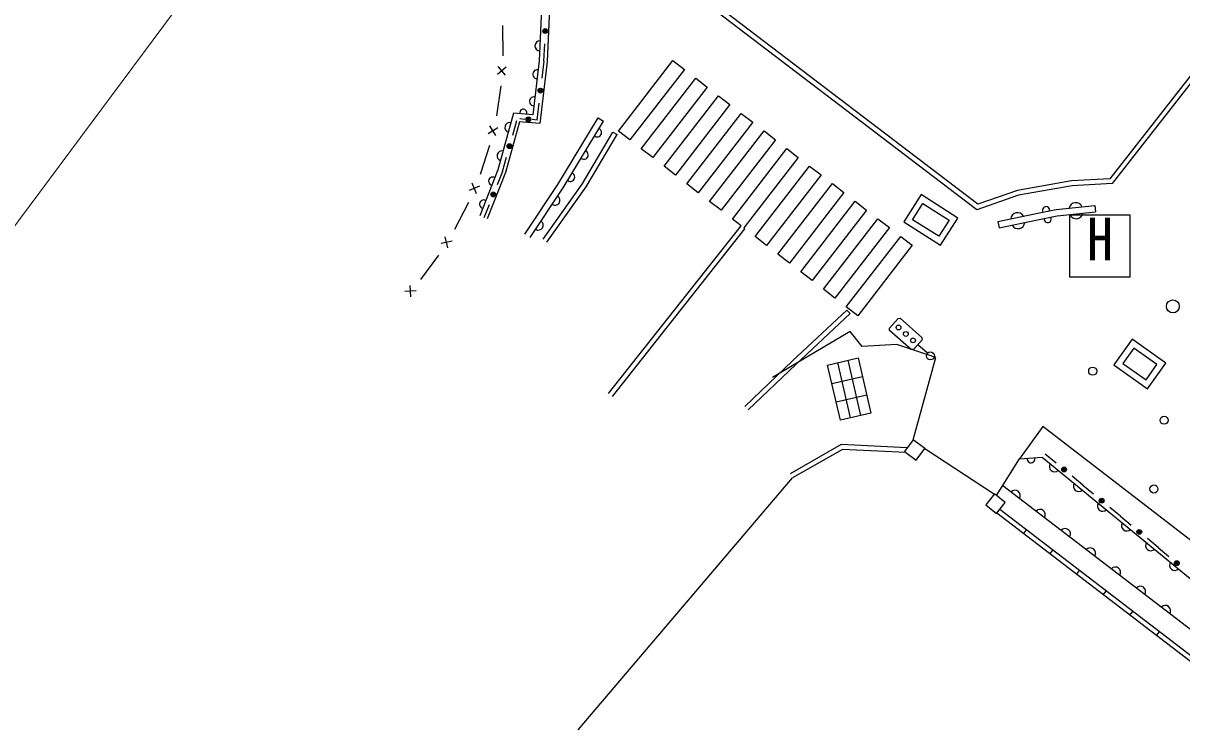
# Model space of a CAD drawing. Units: millimetres, scale not verified. Extents: x 40000 to 680000, y 20000 to 380000.
# Drawn here: x 85259 to 121267, y 269367 to 291321 of the extents above; entities that cross this region are included whole.
import ezdxf
from ezdxf.enums import TextEntityAlignment as Align

# ---------------------------------------------------------------- set-up
doc = ezdxf.new("R2010")
doc.units = ezdxf.units.MM
doc.header["$LTSCALE"] = 1000
for name, color, linetype, lineweight in [('M-BGD', 7, 'Continuous', 25), ('M-BGD-EXST', 7, 'Continuous', 25), ('M-STR-HTXT', 7, 'Continuous', 13), ('M-STR-STRC', 7, 'Continuous', 25)]:
    doc.layers.add(name, color=color, linetype=linetype, lineweight=lineweight)
doc.styles.add('ＭＳ ゴシック', font='')
doc.styles.get('ＭＳ ゴシック').set_extended_font_data('MS Gothic')

msp = doc.modelspace()

# ---------------------------------------------------------------- linework, layer by layer
at = {"layer": 'M-BGD'}
for p, q in [((100157, 291254), (100169, 290311)), ((101444, 290139), (101467, 290675)), ((100270, 289957), (100004, 289724)), ((100253, 289707), (100021, 289974)), ((101444, 290139), (101382, 289617)), ((100105, 289370), (99964, 288438)), ((101228, 288312), (101290, 288834)), ((100007, 288072), (99706, 287886)), ((99949, 287829), (99763, 288129)), ((100589, 288284), (100465, 287835)), ((100694, 288357), (100846, 288344)), ((101228, 288312), (101075, 288325)), ((103124, 288377), (103296, 288273)), ((99748, 287520), (99459, 286623)), ((100155, 286713), (100279, 287162)), ((100155, 286713), (99993, 286304)), ((99346, 286024), (99211, 286351)), ((99442, 286255), (99115, 286120)), ((113162, 285997), (112625, 285154)), ((114309, 285266), (113162, 285997)), ((99098, 285752), (98667, 284913)), ((99587, 285281), (99749, 285690)), ((118564, 285656), (118584, 285457)), ((113772, 284423), (114309, 285266)), ((112625, 285154), (113772, 284423)), ((115550, 285156), (115592, 284961)), ((98590, 284553), (98246, 284473)), ((98458, 284341), (98378, 284685)), ((98169, 284112), (97609, 283355)), ((97309, 282822), (97285, 283175)), ((97473, 283010), (97121, 282986)), ((119726, 281503), (119158, 280704)), ((120769, 280761), (119726, 281503)), ((110259, 280701), (111210, 280921)), ((111210, 280921), (111607, 279205)), ((110655, 278985), (110259, 280701)), ((110972, 279058), (110576, 280774)), ((111289, 279131), (110893, 280848)), ((119158, 280704), (120202, 279963)), ((120202, 279963), (120769, 280761)), ((110391, 280129), (111342, 280349)), ((110523, 279557), (111474, 279777)), ((111607, 279205), (110655, 278985)), ((112915, 278372), (112647, 278011)), ((113277, 278104), (112915, 278372)), ((110685, 278230), (109091, 277323)), ((110721, 278078), (109165, 277192)), ((112734, 278128), (110685, 278230)), ((112689, 277980), (110721, 278078)), ((112647, 278011), (113009, 277743)), ((113009, 277743), (113277, 278104)), ((113277, 278104), (115443, 276693)), ((117023, 277941), (117357, 277664)), ((102511, 269367), (109165, 277192)), ((115702, 276958), (124272, 270393)), ((118192, 276971), (117858, 277248)), ((118192, 276971), (118526, 276694)), ((115441, 276694), (115173, 276358)), ((115777, 276426), (115441, 276694)), ((115173, 276358), (115509, 276090)), ((115509, 276090), (115777, 276426)), ((123878, 269879), (115607, 276213)), ((119360, 276001), (119027, 276278)), ((123787, 269759), (115514, 276096)), ((119360, 276001), (119694, 275724)), ((116343, 275461), (116435, 275580)), ((120529, 275031), (120195, 275308)), ((117170, 274827), (117262, 274946)), ((120529, 275031), (120863, 274754)), ((117997, 274194), (118089, 274313)), ((118824, 273560), (118916, 273679)), ((119652, 272927), (119743, 273046)), ((120479, 272293), (120570, 272412))]:
    msp.add_line(p, q, dxfattribs=at)
for points in [[(97983, 303149), (96610, 301464), (98543, 299389), (99524, 298076), (100297, 296918), (101052, 295483), (101303, 294302), (101624, 292019), (101544, 290131), (101315, 288204), (100686, 288257), (100250, 286681), (99680, 285244)], [(97351, 302768), (96278, 301453), (98350, 299229), (99320, 297932), (100081, 296790), (100815, 295397), (101056, 294259), (101373, 292007), (101295, 290151), (101096, 288474), (100500, 288524), (100013, 286761), (99447, 285337)], [(100849, 284771), (101876, 286310), (103124, 288377)], [(101015, 284660), (102045, 286203), (103296, 288273)], [(115550, 285156), (116745, 285412), (117366, 285534), (118564, 285656)], [(115592, 284961), (116785, 285216), (117395, 285336), (118584, 285457)], [(112915, 278372), (113619, 280933), (112405, 281341), (111330, 281281), (110956, 281743), (108549, 280318)], [(122163, 273555), (122720, 274349), (116949, 278788), (116225, 277782)], [(115503, 276645), (116225, 277782), (116929, 277841), (122163, 273555)]]:
    msp.add_lwpolyline(points, dxfattribs=at)
for points in [[(113711, 284699), (112901, 285215), (113223, 285721), (114033, 285205)], [(120155, 280241), (120490, 280714), (119773, 281224), (119437, 280751)]]:
    msp.add_lwpolyline(points, close=True, dxfattribs=at)
for centre, radius in [((101484, 291077), 75), ((101484, 291077), 49.5), ((101484, 291077), 24.5), ((101336, 289226), 75), ((101336, 289226), 49.5), ((101336, 289226), 24.5), ((100961, 288334), 75), ((100961, 288334), 49.5), ((100961, 288334), 24.5), ((100372, 287499), 75), ((100372, 287499), 49.5), ((100372, 287499), 24.5), ((99871, 285997), 75), ((99871, 285997), 49.5), ((99871, 285997), 24.5), ((120988, 282522), 200), ((118497, 280510), 125), ((120717, 278984), 125), ((120717, 278984), 125), ((117608, 277456), 75), ((117608, 277456), 49.5), ((117608, 277456), 24.5), ((120399, 276849), 125), ((118776, 276486), 75), ((118776, 276486), 49.5), ((118776, 276486), 24.5), ((119945, 275516), 75), ((119945, 275516), 49.5), ((119945, 275516), 24.5), ((121113, 274546), 75), ((121113, 274546), 49.5), ((121113, 274546), 24.5)]:
    msp.add_circle(centre, radius, dxfattribs=at)
for centre, radius, start, end in [((101319, 290615), 155, 89.3753, 265.8014), ((101236, 289733), 141, 79.601, 266.8627), ((101137, 288894), 141, 79.5991, 266.8626), ((100801, 288540), 108, 332.38, 197.9799), ((100380, 288083), 152, 75.4665, 253.6527), ((103100, 287921), 135, 232.5801, 65.142), ((100137, 287201), 152, 75.4679, 253.6512), ((102683, 287230), 135, 232.5792, 65.1429), ((102266, 286540), 135, 232.5765, 65.1446), ((99852, 286413), 129, 59.1742, 257.5074), ((101783, 285820), 155, 238.0226, 54.5601), ((99570, 285700), 129, 59.174, 257.5097), ((117048, 285510), 112, 351.2505, 210.8436), ((117971, 285536), 209, 22.2948, 169.3807), ((116161, 285222), 213, 29.3592, 174.8184), ((117098, 285238), 111, 170.314, 31.7791), ((117984, 285453), 207, 201.8767, 349.7997), ((101268, 285048), 155, 238.0197, 54.5605), ((116175, 285150), 213, 209.2767, 354.9002), ((116579, 277783), 121, 171.1134, 18.5907), ((117310, 277544), 162, 144.7573, 316.6011), ((118058, 276932), 162, 144.7573, 316.6011), ((116083, 276648), 164, 327.5067, 137.5927), ((116862, 276051), 164, 327.5067, 137.5927), ((118805, 276319), 162, 144.7555, 316.6019), ((117641, 275455), 164, 327.5067, 137.5927), ((119553, 275707), 162, 144.7573, 316.6011), ((120301, 275094), 162, 144.7573, 316.6011), ((118420, 274858), 164, 327.5067, 137.5927), ((119199, 274261), 164, 327.5067, 137.5927), ((121048, 274482), 162, 144.7581, 316.5992), ((119978, 273664), 164, 327.5078, 137.5916), ((120757, 273067), 164, 327.5078, 137.5916)]:
    msp.add_arc(centre, radius, start, end, dxfattribs=at)
at = {"layer": 'M-BGD-EXST'}
for p, q in [((117786, 283434), (117786, 285363)), ((117786, 285363), (119656, 285363)), ((119656, 285363), (119656, 283434)), ((119656, 283434), (117786, 283434)), ((112182, 281848), (112448, 282147)), ((112448, 282147), (112518, 282152)), ((112518, 282152), (113191, 281553)), ((112186, 281778), (112182, 281848)), ((112858, 281180), (112186, 281778)), ((113195, 281483), (112929, 281184)), ((113361, 281068), (113062, 281333)), ((113191, 281553), (113195, 281483)), ((112929, 281184), (112858, 281180))]:
    msp.add_line(p, q, dxfattribs=at)
for centre, radius in [((112464, 281865), 75), ((112688, 281666), 75), ((112913, 281466), 75), ((113454, 280984), 125)]:
    msp.add_circle(centre, radius, dxfattribs=at)
at = {"layer": 'M-STR-HTXT'}
msp.add_line((97164, 301361), (79540, 277709), dxfattribs=at)
at = {"layer": 'M-STR-STRC'}
for p, q in [((103758, 287966), (105451, 290157)), ((105807, 289883), (104114, 287692)), ((105451, 290157), (105807, 289883)), ((104466, 287420), (106159, 289612)), ((106159, 289612), (106515, 289337)), ((106515, 289337), (104822, 287146)), ((105174, 286874), (106867, 289066)), ((107224, 288791), (105531, 286600)), ((106867, 289066), (107224, 288791)), ((105882, 286328), (107575, 288520)), ((107575, 288520), (107932, 288245)), ((107932, 288245), (106239, 286054)), ((103585, 287940), (103714, 287864)), ((104114, 287692), (103758, 287966)), ((106591, 285783), (108283, 287974)), ((108283, 287974), (108640, 287699)), ((104822, 287146), (104466, 287420)), ((108640, 287699), (106947, 285508)), ((107299, 285237), (108992, 287428)), ((108992, 287428), (109348, 287153)), ((109348, 287153), (107655, 284962)), ((105531, 286600), (105174, 286874)), ((108007, 284691), (109700, 286882)), ((109700, 286882), (110056, 286607)), ((106239, 286054), (105882, 286328)), ((110056, 286607), (108363, 284416)), ((108715, 284145), (110408, 286336)), ((110408, 286336), (110764, 286061)), ((110764, 286061), (109071, 283870)), ((106947, 285508), (106591, 285783)), ((109423, 283599), (111116, 285790)), ((111116, 285790), (111472, 285515)), ((107568, 285029), (107299, 285237)), ((111472, 285515), (109779, 283324)), ((110131, 283053), (111824, 285244)), ((111824, 285244), (112181, 284969)), ((103451, 279820), (107568, 285029)), ((103569, 279727), (107686, 284937)), ((107655, 284962), (107686, 284937)), ((112181, 284969), (110488, 282778)), ((108363, 284416), (108007, 284691)), ((110839, 282507), (112532, 284698)), ((112532, 284698), (112889, 284423)), ((109071, 283870), (108715, 284145)), ((112889, 284423), (111196, 282232)), ((109779, 283324), (109423, 283599)), ((110488, 282778), (110131, 283053)), ((111196, 282232), (110839, 282507)), ((110861, 282410), (110963, 282300))]:
    msp.add_line(p, q, dxfattribs=at)
for points in [[(128601, 298487), (119101, 286344), (117856, 286271), (116193, 285982), (114897, 285527), (104556, 293402), (104376, 294868), (104118, 296185), (103763, 297444), (103277, 298607)], [(128483, 298579), (119025, 286490), (117839, 286420), (116155, 286128), (114924, 285695), (104698, 293483), (104525, 294892), (104264, 296220), (103905, 297493), (103383, 298743)], [(101414, 284608), (102632, 286320), (103585, 287940)], [(101536, 284521), (102758, 286238), (103714, 287864)], [(107687, 279417), (109166, 280829), (110861, 282410)], [(107791, 279309), (109269, 280720), (110963, 282300)]]:
    msp.add_lwpolyline(points, dxfattribs=at)

# ---------------------------------------------------------------- texts
at = {"layer": 'M-BGD-EXST', "style": 'ＭＳ ゴシック', "width": 0.9}
msp.add_text('H', height=1320, dxfattribs=at).set_placement((118319, 283561), align=Align.BOTTOM_LEFT)
at = {"layer": 'M-STR-HTXT', "style": 'ＭＳ ゴシック'}
msp.add_text('パイプ', height=2566, rotation=326.235, dxfattribs=at).set_placement((75539, 295202), align=Align.BOTTOM_LEFT)

doc.saveas('drawing.dxf')
